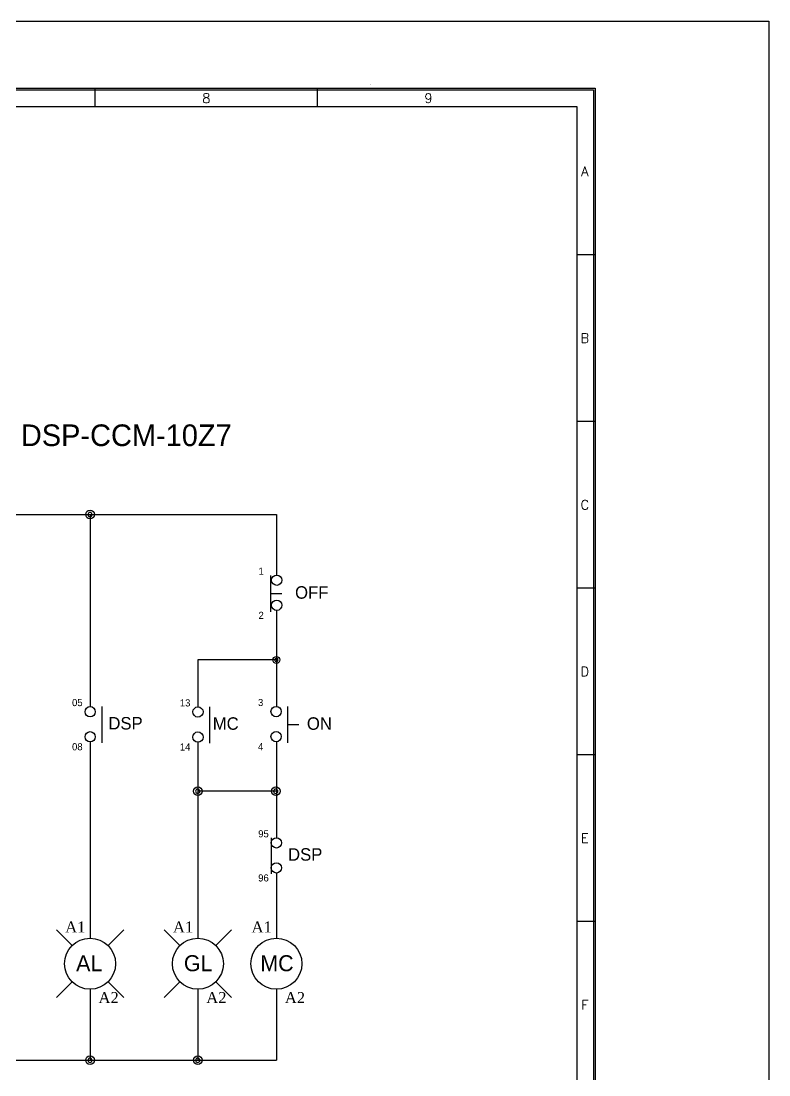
# Model space of a CAD drawing. Header units: millimetres. Extents: x 46 to 886, y 51 to 632.
# Drawn here: x 753 to 886.3, y 444 to 631.8 of the extents above; entities that cross this region are included whole.
import ezdxf
from ezdxf.enums import TextEntityAlignment as Align

# ---------------------------------------------------------------- set-up
doc = ezdxf.new("R2010")
doc.units = ezdxf.units.MM
for name, color, linetype in [('20', 2, 'Continuous'), ('30', 3, 'Continuous'), ('4', 133, 'Continuous'), ('70', 7, 'Continuous'), ('ASHADE', 7, 'Continuous')]:
    doc.layers.add(name, color=color, linetype=linetype)
doc.styles.add('ghs', font='NGULIM.TTF')
doc.styles.add('HCM', font='batang.ttc')
doc.styles.add('SIMPLEX', font='SIMPLEX')

msp = doc.modelspace()

# ---------------------------------------------------------------- linework, layer by layer
msp.add_lwpolyline([(46.411, 631.769), (886.327, 631.769), (886.327, 50.731), (46.411, 50.731)], close=True)
at = {"layer": '20', "color": 7}
for p, q in [((482.417, 616.579), (852.083, 616.579)), ((852.083, 616.579), (852.083, 380.266))]:
    msp.add_line(p, q, dxfattribs=at)
at = {"layer": '30', "color": 7}
for p, q in [((766.25, 616.579), (766.25, 619.846)), ((805.85, 616.579), (805.85, 619.846)), ((855.35, 590.146), (852.083, 590.146)), ((855.35, 560.446), (852.083, 560.446)), ((855.35, 530.746), (852.083, 530.746)), ((855.35, 501.046), (852.083, 501.046)), ((855.35, 471.346), (852.083, 471.346))]:
    msp.add_line(p, q, dxfattribs=at)
at = {"layer": '4', "color": 0}
for p, q in [((762.114, 467.051), (759.322, 469.842)), ((768.543, 467.051), (771.335, 469.842)), ((781.325, 467.051), (778.533, 469.842)), ((787.753, 467.051), (790.545, 469.842)), ((762.114, 460.622), (759.322, 457.83)), ((768.543, 460.622), (771.335, 457.83)), ((781.325, 460.622), (778.533, 457.83)), ((787.753, 460.622), (790.545, 457.83))]:
    msp.add_line(p, q, dxfattribs=at)
for centre, radius in [((765.32, 543.86), 0.772), ((798.532, 517.958), 0.618), ((784.53, 494.558), 0.772), ((798.433, 494.558), 0.772), ((765.32, 446.644), 0.772), ((784.53, 446.644), 0.772)]:
    msp.add_circle(centre, radius, dxfattribs=at)
at = {"layer": '70', "color": 7}
for points in [[(855.35, 352.546), (479.15, 352.546), (479.15, 619.846), (855.35, 619.846)], [(855.053, 352.843), (479.447, 352.843), (479.447, 619.549), (855.053, 619.549)]]:
    msp.add_lwpolyline(points, close=True, dxfattribs=at)
msp.add_solid([(815.214, 620.453), (815.273, 620.453), (815.243, 620.631)], dxfattribs=at)
at = {"layer": 'ASHADE', "ltscale": 2}
for p, q in [((721.174, 543.86), (798.532, 543.86)), ((765.32, 543.86), (765.32, 509.644)), ((798.532, 543.86), (798.532, 533.062)), ((797.502, 533.015), (797.502, 526.547)), ((797.502, 529.781), (799.521, 529.781)), ((798.532, 526.774), (798.532, 509.663)), ((784.53, 517.958), (784.53, 509.593)), ((798.532, 517.958), (784.53, 517.958)), ((767.401, 509.657), (767.401, 503.19)), ((786.612, 509.606), (786.612, 503.139)), ((800.542, 509.676), (800.542, 503.209)), ((800.542, 506.443), (802.561, 506.443)), ((765.32, 503.354), (765.32, 468.382)), ((784.53, 503.354), (784.53, 468.382)), ((784.53, 503.303), (784.53, 494.558)), ((798.532, 503.374), (798.532, 486.275)), ((798.433, 494.558), (784.53, 494.558)), ((797.587, 486.288), (797.587, 479.82)), ((798.532, 479.984), (798.532, 468.382)), ((765.32, 459.29), (765.32, 446.644)), ((784.53, 459.29), (784.53, 446.644)), ((798.532, 459.29), (798.532, 446.644)), ((728.459, 446.644), (798.532, 446.644))]:
    msp.add_line(p, q, dxfattribs=at)
for centre, radius in [((798.59, 532.148), 0.915), ((798.59, 527.688), 0.915), ((765.351, 508.73), 0.915), ((784.561, 508.679), 0.915), ((798.491, 508.748), 0.915), ((765.351, 504.269), 0.915), ((784.561, 504.218), 0.915), ((798.491, 504.288), 0.915), ((798.532, 485.36), 0.915), ((798.532, 480.9), 0.915), ((765.328, 463.836), 4.546), ((784.539, 463.836), 4.546), ((798.541, 463.836), 4.546)]:
    msp.add_circle(centre, radius, dxfattribs=at)
for centre, radius, start, end in [((765.32, 543.86), 0.381, 0, 180), ((765.32, 543.86), 0.381, 180, 0), ((798.532, 517.958), 0.305, 0, 180), ((798.532, 517.958), 0.305, 180, 0), ((784.53, 494.558), 0.381, 0, 180), ((784.53, 494.558), 0.381, 180, 0), ((798.433, 494.558), 0.381, 0, 180), ((798.433, 494.558), 0.381, 180, 0), ((765.32, 446.644), 0.381, 0, 180), ((784.53, 446.644), 0.381, 0, 180), ((765.32, 446.644), 0.381, 180, 0), ((784.53, 446.644), 0.381, 180, 0)]:
    msp.add_arc(centre, radius, start, end, dxfattribs=at)

# ---------------------------------------------------------------- texts
at = {"layer": '30', "color": 7, "style": 'SIMPLEX'}
for s, p in [('8', (786.05, 618.019)), ('9', (825.65, 618.019)), ('A', (853.518, 604.996)), ('B', (853.518, 575.296)), ('C', (853.518, 545.596)), ('D', (853.518, 515.896)), ('E', (853.518, 486.196)), ('F', (853.518, 456.496))]:
    msp.add_text(s, height=1.683, dxfattribs=at).set_placement(p, align=Align.MIDDLE)
at = {"layer": 'ASHADE', "ltscale": 2, "style": 'ghs'}
for s, height, p in [('DSP-CCM-10Z7', 3.861, (752.994, 556.048)), ('1', 1.265, (795.356, 533.139)), ('OFF', 2.2244, (801.867, 528.862)), ('2', 1.265, (795.356, 525.273)), ('05', 1.2654, (762.117, 509.72)), ('13', 1.2654, (781.327, 509.669)), ('3', 1.265, (795.257, 509.739)), ('DSP', 2.2244, (768.589, 505.561)), ('MC', 2.2244, (787.2, 505.51)), ('ON', 2.2244, (803.975, 505.51)), ('08', 1.2654, (762.117, 501.855)), ('14', 1.2654, (781.327, 501.804)), ('4', 1.265, (795.257, 501.874)), ('95', 1.2654, (795.298, 486.351)), ('DSP', 2.2244, (800.616, 482.191)), ('96', 1.2654, (795.298, 478.485)), ('AL', 2.856, (762.844, 462.496)), ('GL', 2.856, (782.054, 462.496)), ('MC', 2.856, (795.673, 462.496))]:
    msp.add_text(s, height=height, dxfattribs=at).set_placement(p)
at = {"layer": 'ASHADE', "color": 0, "linetype": 'ByBlock', "lineweight": 25, "style": 'HCM'}
for s, p in [('A1', (760.896, 469.398)), ('A1', (780.107, 469.398)), ('A1', (794.109, 469.398)), ('A2', (766.833, 456.826)), ('A2', (786.043, 456.826)), ('A2', (800.045, 456.826))]:
    msp.add_text(s, height=1.9534, dxfattribs=at).set_placement(p)

doc.saveas('drawing.dxf')
